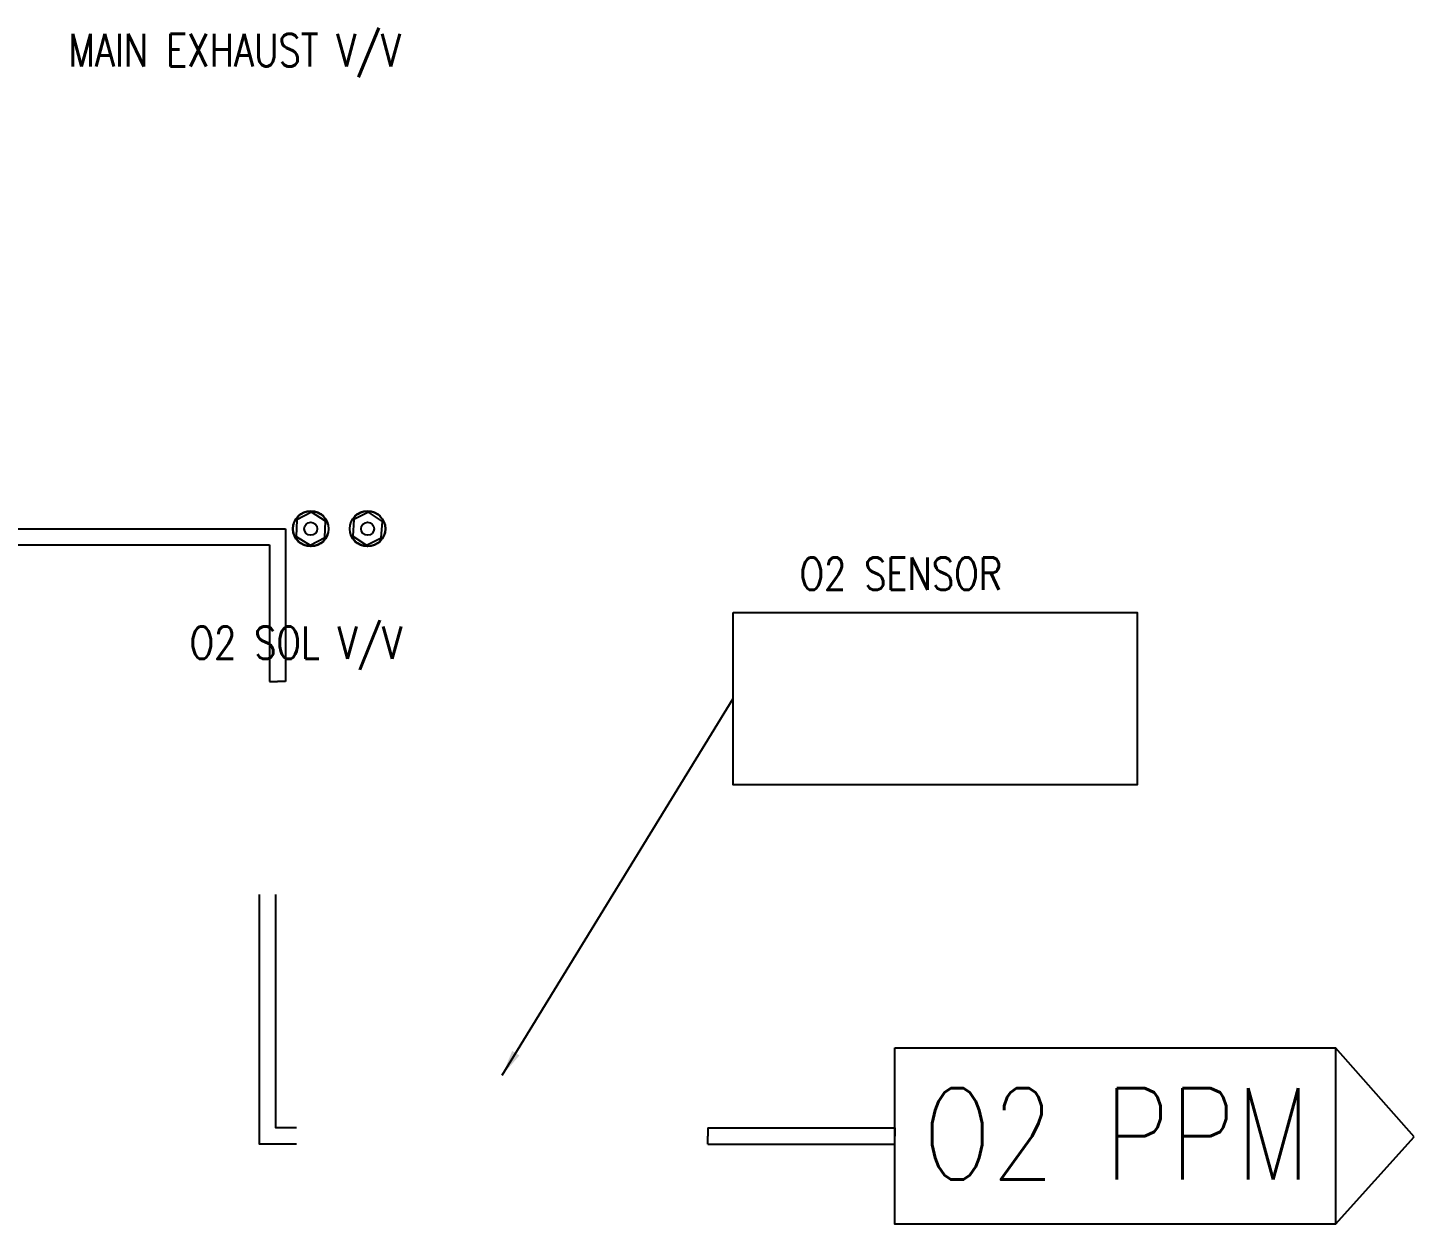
# Model space of a CAD drawing. Header units: millimetres. Extents: x 1152 to 6701, y 651 to 3284.
# Drawn here: x 5847 to 6701, y 1931 to 2668 of the extents above; entities that cross this region are included whole.
import ezdxf
from ezdxf.enums import TextEntityAlignment as Align

# ---------------------------------------------------------------- set-up
doc = ezdxf.new("R2010")
doc.units = ezdxf.units.MM
doc.layers.add('10 실선', color=40, linetype='Continuous', lineweight=25)
doc.layers.add('SLD-0', color=7, linetype='Continuous')
doc.styles.add('MRHANS', font='romans.shx', dxfattribs={"width": 0.8, "bigfont": 'whgdtxt.shx'})
doc.dimstyles.new('T8', dxfattribs={"dimscale": 8, "dimtxt": 2.5, "dimasz": 2, "dimexe": 0.5, "dimexo": 1, "dimgap": 1.25, "dimtad": 1, "dimdec": 1, "dimdsep": 46, "dimtxsty": 'MRHANS', "dimcen": -2, "dimclrd": 3, "dimclre": 3, "dimclrt": 7, "dimadec": 0, "dimazin": 0, "dimtfac": 1, "dimtdec": 1, "dimtix": 1, "dimtmove": 2, "dimatfit": 3, "dimfxl": 0, "dimtolj": 1, "dimarcsym": 0})

msp = doc.modelspace()

# ---------------------------------------------------------------- linework, layer by layer
at = {"layer": '10 실선', "ltscale": 5}
for p, q in [((5711.99, 2359.34), (6005.73, 2359.34)), ((6005.73, 2359.34), (6005.73, 2265.22)), ((5711.99, 2349.34), (5995.73, 2349.34)), ((5995.73, 2349.34), (5995.73, 2265.22)), ((5995.73, 2265.22), (6000.73, 2265.22)), ((6005.73, 2265.22), (6000.73, 2265.22)), ((6701.2, 1984.54), (6652.64, 2039.49)), ((6265.94, 1990.12), (6265.94, 1985.12)), ((6265.94, 1990.12), (6381.19, 1990.12)), ((6265.94, 1980.12), (6265.94, 1985.12)), ((6381.19, 1990.12), (6381.19, 1985.12)), ((6381.19, 1980.12), (6381.19, 1985.12)), ((6652.64, 1930.75), (6701.2, 1984.54)), ((6265.94, 1980.12), (6381.19, 1980.12))]:
    msp.add_line(p, q, dxfattribs=at)
for points in [[(6281.49, 2307.75), (6530.5, 2307.75), (6530.5, 2201.57), (6281.49, 2201.57)], [(6381.19, 2039.49), (6652.64, 2039.49), (6652.64, 1930.75), (6381.19, 1930.75)]]:
    msp.add_lwpolyline(points, close=True, dxfattribs=at)
for points in [[(6012.49, 1980.12), (5989.66, 1980.12), (5989.66, 2133.99)], [(6012.49, 1990.12), (5999.66, 1990.12), (5999.66, 2133.99)]]:
    msp.add_lwpolyline(points, dxfattribs=at)
at = {"layer": 'SLD-0', "color": 7, "linetype": 'Continuous', "lineweight": 25}
for p, q in [((6021.67, 2369.53), (6012.62, 2364.82)), ((6030.27, 2364.06), (6021.67, 2369.53)), ((6056.84, 2369.52), (6047.7, 2364.98)), ((6065.33, 2363.88), (6056.84, 2369.52)), ((6012.62, 2364.82), (6012.18, 2354.63)), ((6029.83, 2353.87), (6030.27, 2364.06)), ((6047.7, 2364.98), (6047.07, 2354.8)), ((6064.7, 2353.7), (6065.33, 2363.88)), ((6012.18, 2354.63), (6020.79, 2349.15)), ((6020.79, 2349.15), (6029.83, 2353.87)), ((6047.07, 2354.8), (6055.56, 2349.16)), ((6055.56, 2349.16), (6064.7, 2353.7))]:
    msp.add_line(p, q, dxfattribs=at)
for centre, radius in [((6021.23, 2359.34), 10.99), ((6021.23, 2359.34), 10.84), ((6056.2, 2359.34), 10.99), ((6056.2, 2359.34), 10.84), ((6021.23, 2359.34), 4), ((6056.2, 2359.34), 4)]:
    msp.add_circle(centre, radius, dxfattribs=at)

# ---------------------------------------------------------------- texts
at = {"style": 'MRHANS', "width": 0.8}
for s, p in [('MAIN EXHAUST V/V', (5974.28, 2644.26)), ('O2 SENSOR', (6384.82, 2321.63)), ('O2 SOL V/V', (6012.05, 2279.1))]:
    msp.add_text(s, height=20, dxfattribs=at).set_placement(p, align=Align.CENTER)
msp.add_text('O2 PPM', height=56.238, dxfattribs=at).set_placement((6398.32, 1958.29))

# ---------------------------------------------------------------- leaders
at = {"layer": '10 실선', "ltscale": 5}
msp.add_leader([(6139.21, 2022.54), (6281.49, 2254.66)], dimstyle='T8', dxfattribs=at)

doc.saveas('drawing.dxf')
